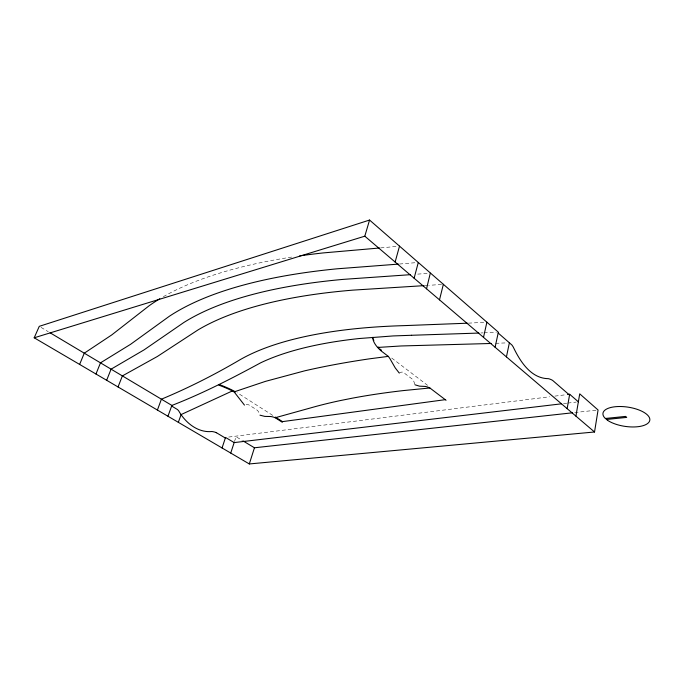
<?xml version="1.0" encoding="UTF-8"?>
<svg xmlns="http://www.w3.org/2000/svg" width="684" height="684" viewBox="0 0 684 684"><rect width="100%" height="100%" fill="white"/><g stroke="black" fill="none" stroke-linecap="round" stroke-linejoin="round"><path stroke-width="0.51" stroke-dasharray="3.42 2.56" d="M234.484 441.608L236.083 436.725L242.204 440.411M399.225 373.019L401.662 372.087A6.601 4.292 80.7 0 1 403.415 372.421L412.546 379.321A3.309 2.129 80.9 0 1 413.7 381.039L415 384.793M228.721 437.05L549.551 396.788M554.844 396.122L566.497 394.659M563.53 403.577L566.711 403.201M567.771 403.081L576.244 402.072M574.731 412.555L595.944 410.22M380.672 247.907L397.421 246.326M399.482 264.024L416.197 262.639M441.539 284.441L429.381 285.296M417.736 274.122L428.201 273.335M425.2 285.579L428.338 285.365M468.369 323.156L484.828 322.301M480.929 332.971L482.981 332.877M484.007 332.826L496.31 332.27M495.609 343.308L507.263 342.855M41.074 327.405L48.273 331.706M272.728 415.385L240.349 394.719A45.648 16.219 18.7 0 0 237.271 392.847M391.71 358.04L427.56 385.323M163.339 296.702A540.693 188.562 10.2 0 1 292.325 256.962M246.154 404.689A6.96 5.31 81.7 0 1 249.583 405.321L256.586 409.767A6.566 4.976 82.1 0 1 259.116 412.999"/><path stroke-width="1.03" d="M495.105 347.25L498.354 332.176L369.565 220.051L39.27 326.336L34.2 337.793L249.309 463.949L594.533 431.989L598.064 409.99L579.724 393.839L575.919 416.128M567.147 408.656L569.669 394.258L567.558 394.523M506.434 356.903L509.383 342.769M483.511 337.366L486.888 322.19M439.496 299.857L443.369 284.305M426.542 288.819L430.296 273.181M414.119 278.226L418.283 262.468M395.13 262.04L399.516 246.129M34.2 337.793L364.803 236.185L369.565 220.051M445.181 399.678L282.492 421.618L282.295 422.259L275.122 417.702A30.626 22.905 84.3 0 0 270.753 416.522L264.836 416.402L259.963 415.171M249.309 463.949L254.448 447.781L572.611 412.785M230.73 453.047L234.159 442.591L561.419 403.834M222.052 447.96L225.549 437.444L234.159 442.591M178.336 422.327L181.106 414.572L232.329 390.949M167.956 416.231L171.881 405.432C202.524 393.548 231.782 378.483 260.63 362.828A385.391 130.567 10.9 0 1 359.374 338.512L393.12 335.938L411.588 335.28M157.405 410.049L161.415 399.191C188.117 388.076 213.989 374.994 238.938 360.374A402.423 136.877 10.9 0 1 403.74 325.644L467.343 323.207M118.041 386.964L122.376 375.909L157.337 356.501L198.027 329.91A465.984 160.988 10.6 0 1 352.782 290.136L424.157 285.647M106.653 380.278L111.082 369.172L144.085 349.866L183.876 322.472A484.4 168.153 10.6 0 1 343.3 279.371L410.409 274.677M95.965 374.011L100.488 362.845L130.584 344.308L169.358 316.256A513.872 177.908 10.4 0 1 337.152 268.803L398.439 264.109M79.618 364.427L84.286 353.183L111.774 334.904L149.232 305.688A540.693 188.562 10.2 0 1 159.808 298.78M235.647 391.932L232.244 390.137A45.648 16.219 18.7 0 0 219.128 384.511L218.897 385.169A45.657 16.194 18.7 0 1 232.03 390.786L234.116 391.881L265.478 381.364L304.671 370.831A829.153 209.176 8.3 0 1 369.616 358.809L388.273 356.381A18.938 12.568 80.2 0 1 389.966 358.724L395.224 367.889L399.225 373.019M275.224 417.744L310.391 407.98A600.449 161.732 9.3 0 1 340.88 400.456L352.166 398.208A619.824 165.143 9.2 0 1 403.355 390.581L429.885 387.982L446.062 400.277M605.357 418.48L625.629 416.402L626.732 417.402L606.477 419.463M379.629 247.993L323.233 252.918A540.693 188.562 10.2 0 0 299.72 255.867M377.636 347.455L401.055 345.967L491.369 343.471M478.877 333.065L411.477 335.28M216.589 432.724L216.067 432.527A27.591 21.794 85.6 0 0 211.878 431.518C197.727 432.904 185.321 422.652 178.746 410.93A14.86 12.158 82.1 0 0 177.498 409.554L171.658 406.039M415 384.793L419.437 386.152L425.371 386.443A35.38 22.512 82.6 0 1 429.774 387.931L429.885 387.982M50.077 332.775L171.881 405.432M216.161 432.562L225.352 438.042M243.077 440.941L254.448 447.781M275.43 417.103L282.492 421.618M388.17 356.27L381.27 351.02A47.623 21.743 13.9 0 1 377.953 347.814L377.004 346.728A47.623 21.743 13.9 0 1 372.703 338.067L372.917 337.28A47.606 21.768 13.9 0 0 373.122 338.341M234.116 391.881L244.462 405.108M364.803 236.185L594.533 431.989M569.669 394.258L578.365 401.824M498.174 333.022L511.871 344.975A21.563 12.397 80.4 0 1 513.256 347.036C520.011 361.161 530.801 378.517 548.346 378.662A39.655 21.743 82.4 0 1 552.587 380.372L569.533 395.07M381.475 350.251A47.606 21.768 13.9 0 1 380.295 349.191M379.184 348.113A47.606 21.768 13.9 0 1 378.158 347.036M373.832 340.495A47.606 21.768 13.9 0 1 373.43 339.409M607.477 420.241L604.562 417.676A23.666 9.73 8.4 0 1 627.792 407.108A23.666 9.73 8.4 0 1 646.979 423.96A23.666 9.73 8.4 0 1 607.477 420.241"/></g></svg>
